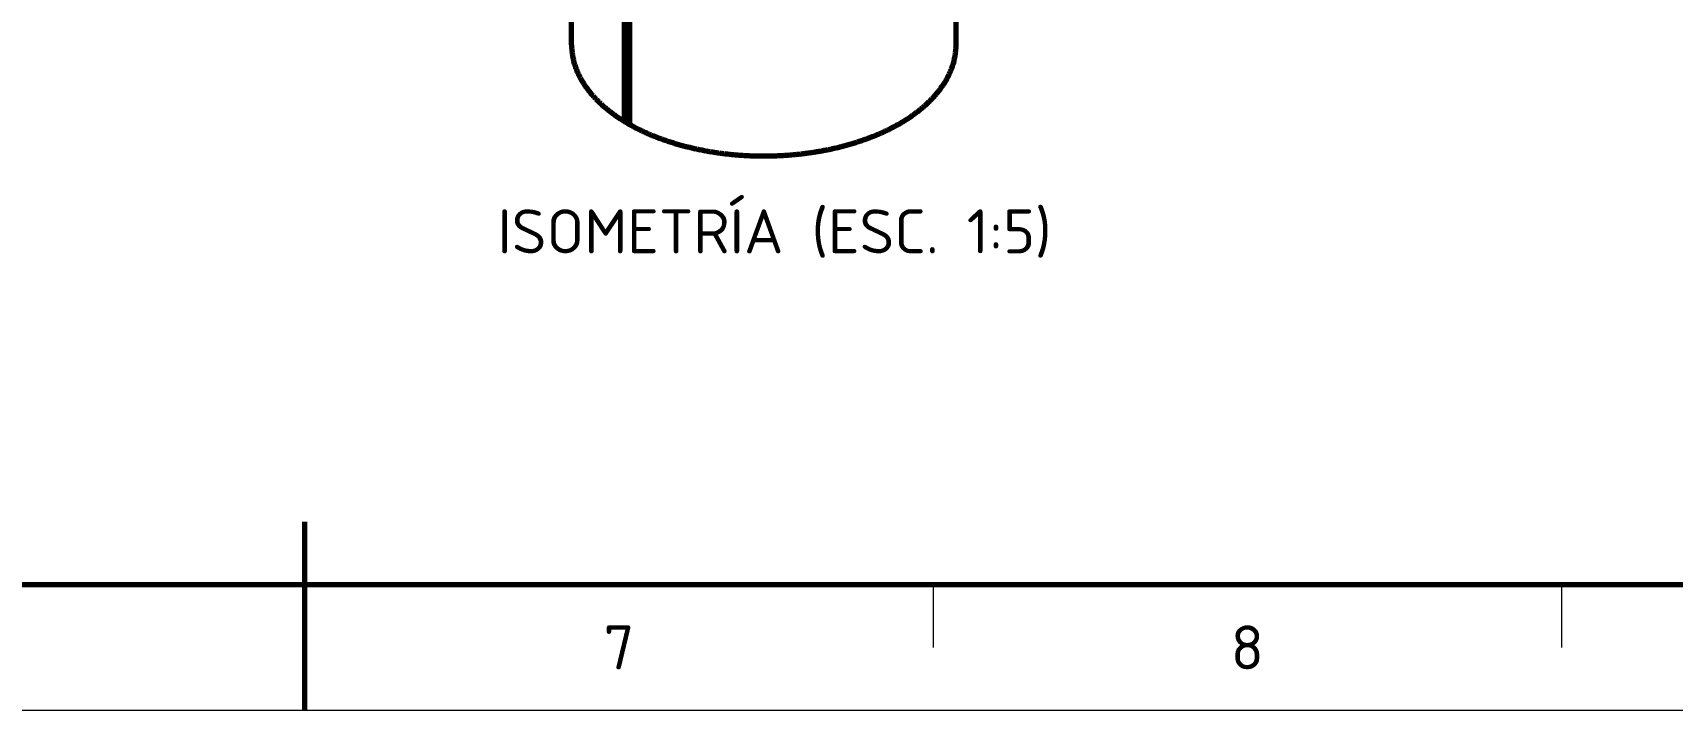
# Model space of a CAD drawing. Header units: millimetres. Extents: x 0 to 2382, y 0 to 420.
# Drawn here: x 275.3 to 405.8, y 0 to 53.9 of the extents above; entities that cross this region are included whole.
import ezdxf
from ezdxf.enums import TextEntityAlignment as Align

# ---------------------------------------------------------------- set-up
doc = ezdxf.new("R2010")
doc.units = ezdxf.units.MM
for name, color, linetype, lineweight in [('01-VISIBLE', 7, 'CONTINUOUS', 70), ('06-TEXTO', 7, 'CONTINUOUS', 25), ('07-RECUADRO', 7, 'CONTINUOUS', 70), ('08-FINA', 5, 'CONTINUOUS', 18)]:
    doc.layers.add(name, color=color, linetype=linetype, lineweight=lineweight)
doc.styles.add('ISO3098', font='isocpeur.ttf')

msp = doc.modelspace()

# ---------------------------------------------------------------- linework, layer by layer
at = {"layer": '01-VISIBLE'}
for p, q in [((348.826, 52.943), (348.826, 67.782)), ((322.427, 46.943), (322.427, 63.331)), ((322.851, 46.698), (322.851, 63.094)), ((318.226, 52.943), (318.226, 61.004)), ((322.427, 46.943), (322.851, 46.698))]:
    msp.add_line(p, q, dxfattribs=at)
for points in [[(318.226, 52.943), (318.226, 52.843), (318.229, 52.743), (318.234, 52.643), (318.241, 52.543), (318.25, 52.443), (318.261, 52.343), (318.273, 52.244), (318.288, 52.145), (318.305, 52.046), (318.323, 51.948), (318.343, 51.85), (318.365, 51.752), (318.389, 51.655), (318.415, 51.558), (318.442, 51.462), (318.471, 51.366), (318.502, 51.271), (318.535, 51.176), (318.569, 51.082), (318.605, 50.988), (318.642, 50.895), (318.681, 50.803), (318.722, 50.712), (318.764, 50.621), (318.807, 50.53), (318.852, 50.441), (318.898, 50.352), (318.946, 50.264), (318.995, 50.177), (319.045, 50.09), (319.097, 50.004), (319.15, 49.919), (319.204, 49.835), (319.259, 49.751), (319.315, 49.669), (319.373, 49.587), (319.431, 49.506), (319.491, 49.425), (319.552, 49.345), (319.613, 49.267), (319.676, 49.188), (319.74, 49.111), (319.804, 49.035), (319.87, 48.959), (319.936, 48.884), (320.004, 48.81), (320.072, 48.736), (320.141, 48.664), (320.21, 48.592), (320.281, 48.521), (320.352, 48.45), (320.424, 48.381), (320.497, 48.312), (320.57, 48.244), (320.644, 48.176), (320.719, 48.11), (320.794, 48.044), (320.87, 47.979), (320.947, 47.914), (321.024, 47.85), (321.102, 47.787), (321.18, 47.725), (321.259, 47.663), (321.338, 47.602), (321.418, 47.542), (321.499, 47.482), (321.58, 47.423), (321.661, 47.365), (321.743, 47.308), (321.826, 47.251), (321.908, 47.194), (321.992, 47.139), (322.075, 47.084), (322.159, 47.029), (322.244, 46.976), (322.329, 46.923), (322.414, 46.87), (322.5, 46.818), (322.586, 46.767), (322.672, 46.717), (322.759, 46.667), (322.846, 46.617), (322.934, 46.568), (323.021, 46.52), (323.109, 46.472), (323.198, 46.425), (323.287, 46.379), (323.376, 46.333), (323.465, 46.288), (323.554, 46.243), (323.644, 46.199), (323.734, 46.155), (323.825, 46.112), (323.915, 46.069), (324.006, 46.027), (324.097, 45.986), (324.189, 45.945), (324.28, 45.904), (324.372, 45.864), (324.464, 45.825), (324.557, 45.786), (324.649, 45.748), (324.742, 45.71), (324.835, 45.673), (324.928, 45.636), (325.021, 45.6), (325.115, 45.564), (325.208, 45.529), (325.302, 45.494), (325.396, 45.459), (325.491, 45.425), (325.585, 45.392), (325.68, 45.359), (325.774, 45.327), (325.869, 45.295), (325.964, 45.263), (326.059, 45.232), (326.155, 45.202), (326.25, 45.172), (326.346, 45.142), (326.442, 45.113), (326.538, 45.084), (326.634, 45.056), (326.73, 45.028), (326.826, 45.001), (326.923, 44.974), (327.019, 44.948), (327.116, 44.922), (327.213, 44.896), (327.31, 44.871), (327.407, 44.846), (327.504, 44.822), (327.601, 44.798), (327.699, 44.775), (327.796, 44.752), (327.894, 44.73), (327.991, 44.707), (328.089, 44.686), (328.187, 44.664), (328.285, 44.644), (328.383, 44.623), (328.481, 44.603), (328.579, 44.584), (328.678, 44.564), (328.776, 44.546), (328.874, 44.527), (328.973, 44.509), (329.072, 44.492), (329.17, 44.475), (329.269, 44.458), (329.368, 44.442), (329.467, 44.426), (329.566, 44.41), (329.665, 44.395), (329.764, 44.381), (329.863, 44.366), (329.962, 44.352), (330.061, 44.339), (330.16, 44.326), (330.26, 44.313), (330.359, 44.301), (330.458, 44.289), (330.558, 44.277), (330.657, 44.266), (330.757, 44.255), (330.857, 44.245), (330.956, 44.235), (331.056, 44.225), (331.156, 44.216), (331.255, 44.207), (331.355, 44.199), (331.455, 44.191), (331.555, 44.183), (331.655, 44.176), (331.755, 44.169), (331.854, 44.162), (331.954, 44.156), (332.054, 44.15), (332.154, 44.145), (332.254, 44.14), (332.354, 44.135), (332.454, 44.131), (332.555, 44.127), (332.655, 44.124), (332.755, 44.121), (332.855, 44.118), (332.955, 44.115), (333.055, 44.114), (333.155, 44.112), (333.255, 44.111), (333.355, 44.11), (333.456, 44.109), (333.556, 44.109), (333.656, 44.11), (333.756, 44.11), (333.856, 44.111), (333.956, 44.113), (334.056, 44.115), (334.156, 44.117), (334.257, 44.119), (334.357, 44.122), (334.457, 44.126), (334.557, 44.129), (334.657, 44.134), (334.757, 44.138), (334.857, 44.143), (334.957, 44.148), (335.057, 44.154), (335.157, 44.16), (335.257, 44.166), (335.357, 44.173), (335.457, 44.18), (335.556, 44.187), (335.656, 44.195), (335.756, 44.204), (335.856, 44.212), (335.955, 44.221), (336.055, 44.231), (336.155, 44.241), (336.254, 44.251), (336.354, 44.262), (336.454, 44.273), (336.553, 44.284), (336.652, 44.296), (336.752, 44.308), (336.851, 44.321), (336.951, 44.333), (337.05, 44.347), (337.149, 44.361), (337.248, 44.375), (337.347, 44.389), (337.446, 44.404), (337.545, 44.42), (337.644, 44.435), (337.743, 44.452), (337.842, 44.468), (337.94, 44.485), (338.039, 44.502), (338.137, 44.52), (338.236, 44.538), (338.334, 44.557), (338.433, 44.576), (338.531, 44.595), (338.629, 44.615), (338.727, 44.635), (338.825, 44.656), (338.923, 44.677), (339.021, 44.699), (339.118, 44.721), (339.216, 44.743), (339.314, 44.766), (339.411, 44.789), (339.508, 44.813), (339.605, 44.837), (339.703, 44.861), (339.8, 44.886), (339.896, 44.912), (339.993, 44.937), (340.09, 44.964), (340.186, 44.99), (340.283, 45.017), (340.379, 45.045), (340.475, 45.073), (340.571, 45.102), (340.667, 45.131), (340.763, 45.16), (340.858, 45.19), (340.954, 45.22), (341.049, 45.251), (341.144, 45.282), (341.239, 45.314), (341.334, 45.346), (341.428, 45.379), (341.523, 45.412), (341.617, 45.446), (341.711, 45.48), (341.805, 45.515), (341.899, 45.55), (341.993, 45.585), (342.086, 45.621), (342.179, 45.658), (342.272, 45.695), (342.365, 45.733), (342.458, 45.771), (342.55, 45.81), (342.642, 45.849), (342.734, 45.888), (342.826, 45.929), (342.917, 45.969), (343.009, 46.011), (343.1, 46.053), (343.19, 46.095), (343.281, 46.138), (343.371, 46.181), (343.461, 46.225), (343.551, 46.27), (343.64, 46.315), (343.729, 46.361), (343.818, 46.407), (343.906, 46.454), (343.995, 46.501), (344.083, 46.549), (344.17, 46.598), (344.257, 46.647), (344.344, 46.697)], [(344.344, 46.697), (344.431, 46.747), (344.518, 46.798), (344.604, 46.85), (344.69, 46.903), (344.775, 46.956), (344.861, 47.01), (344.945, 47.064), (345.029, 47.119), (345.113, 47.175), (345.197, 47.231), (345.28, 47.288), (345.362, 47.346), (345.444, 47.404), (345.526, 47.463), (345.607, 47.523), (345.687, 47.583), (345.767, 47.644), (345.847, 47.706), (345.926, 47.768), (346.004, 47.831), (346.082, 47.895), (346.159, 47.96), (346.235, 48.025), (346.311, 48.091), (346.387, 48.158), (346.461, 48.226), (346.535, 48.294), (346.608, 48.363), (346.681, 48.433), (346.753, 48.503), (346.824, 48.574), (346.894, 48.646), (346.963, 48.719), (347.032, 48.793), (347.1, 48.867), (347.167, 48.942), (347.233, 49.018), (347.298, 49.095), (347.362, 49.173), (347.425, 49.251), (347.487, 49.33), (347.549, 49.41), (347.609, 49.491), (347.668, 49.572), (347.726, 49.654), (347.783, 49.737), (347.838, 49.821), (347.893, 49.906), (347.946, 49.991), (347.998, 50.077), (348.049, 50.164), (348.098, 50.252), (348.146, 50.34), (348.193, 50.429), (348.238, 50.519), (348.282, 50.61), (348.325, 50.701), (348.366, 50.793), (348.405, 50.886), (348.443, 50.979), (348.479, 51.073), (348.513, 51.167), (348.546, 51.263), (348.577, 51.358), (348.607, 51.454), (348.634, 51.551), (348.66, 51.648), (348.684, 51.746), (348.707, 51.844), (348.727, 51.943), (348.746, 52.042), (348.762, 52.141), (348.777, 52.241), (348.79, 52.34), (348.801, 52.44), (348.81, 52.541), (348.817, 52.641), (348.822, 52.742), (348.825, 52.842), (348.826, 52.943)]]:
    msp.add_lwpolyline(points, dxfattribs=at)
at = {"layer": '07-RECUADRO'}
msp.add_line((297, 0), (297, 15), dxfattribs=at)
msp.add_lwpolyline([(25, 10), (584, 10), (584, 410), (25, 410)], close=True, dxfattribs=at)
at = {"layer": '08-FINA'}
for p, q in [((347, 10), (347, 5)), ((397, 10), (397, 5))]:
    msp.add_line(p, q, dxfattribs=at)
msp.add_lwpolyline([(0, 0), (594, 0), (594, 420), (0, 420)], close=True, dxfattribs=at)

# ---------------------------------------------------------------- texts
at = {"layer": '06-TEXTO', "style": 'ISO3098'}
for s, p in [('ISOMETRÍA (ESC. 1:5)', (334.377, 38.109)), ('7', (322, 5)), ('8', (372, 5))]:
    msp.add_text(s, height=3.5, dxfattribs=at).set_placement(p, align=Align.MIDDLE_CENTER)

doc.saveas('drawing.dxf')
